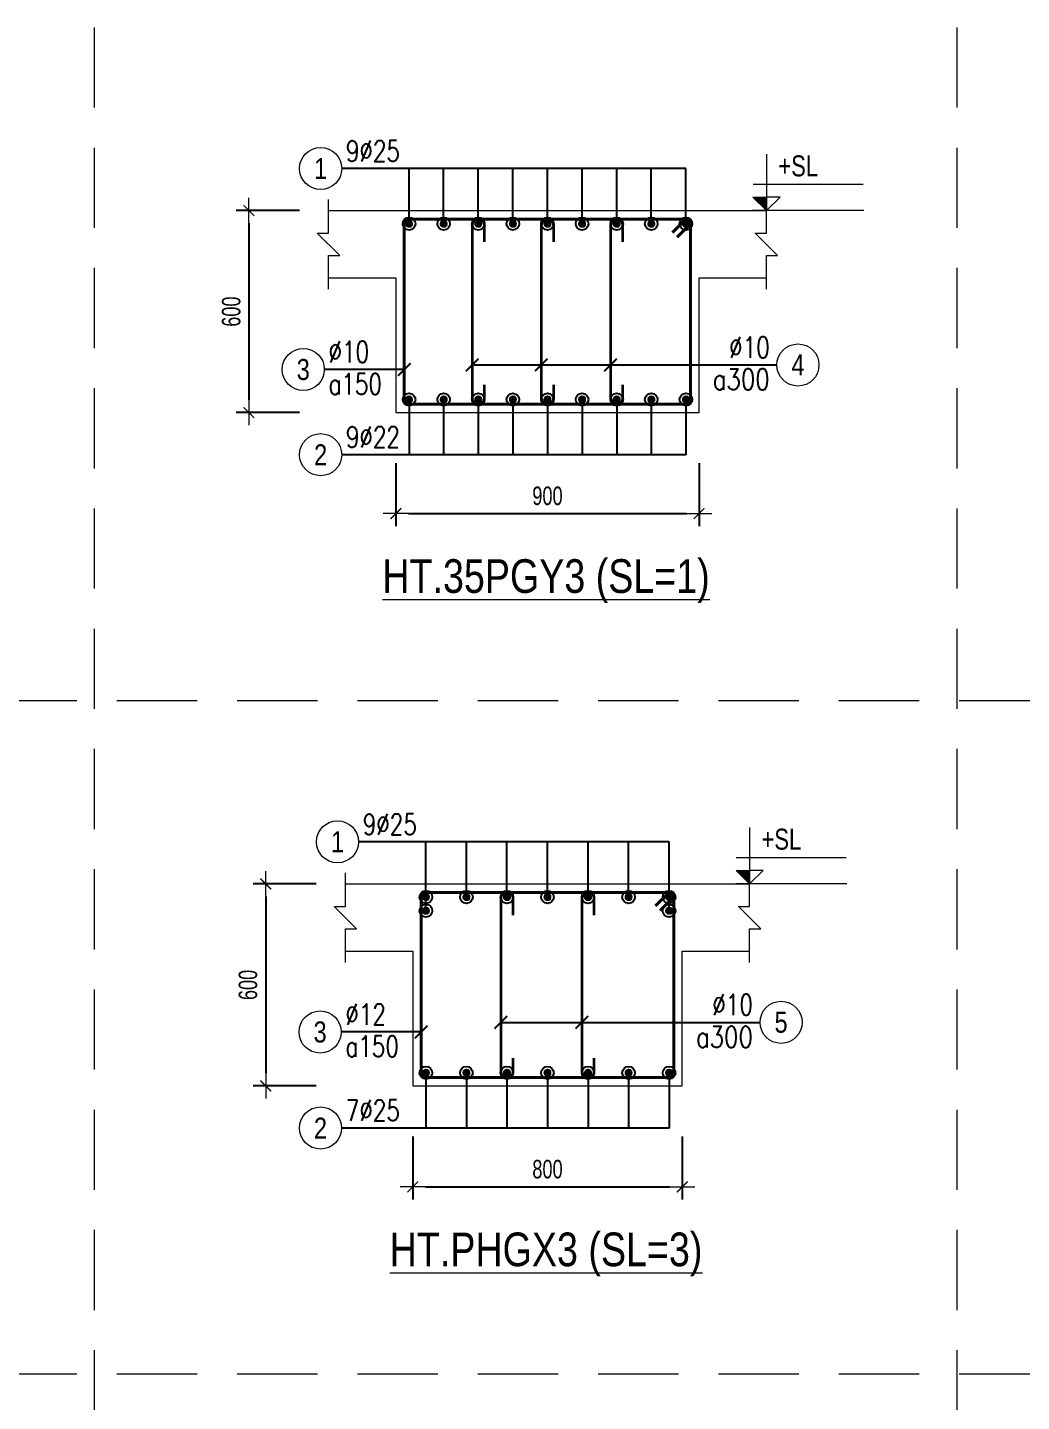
# Model space of a CAD drawing. Header units: millimetres. Extents: x 225489 to 327520, y -235866 to -221866.
# Drawn here: x 314515 to 317466, y -225947 to -221866 of the extents above; entities that cross this region are included whole.
import ezdxf
from ezdxf.enums import TextEntityAlignment as Align

# ---------------------------------------------------------------- set-up
doc = ezdxf.new("R2010")
doc.units = ezdxf.units.MM
doc.header["$PDMODE"] = 3
doc.linetypes.add('HIDDEN2', pattern=[4.762499999999999, 3.175, -1.5875])
doc.layers.get('0').update_dxf_attribs({"lineweight": 20})
doc.layers.get('Defpoints').update_dxf_attribs({"color": 151, "lineweight": 9})
for name, color, linetype, lineweight in [('NDC_S_ANNO', 7, 'Continuous', 20), ('NDC_S_CONTINUOUS', 3, 'Continuous', 20), ('NDC_S_DIM', 1, 'Continuous', 15), ('NDC_S_HIDDEN', 8, 'HIDDEN2', 13), ('NDC_S_REBAR', 4, 'Continuous', 35), ('NDC_S_STIRRUP', 4, 'Continuous', 40), ('NDC_S_TEXT SYMBOL', 7, 'Continuous', 20), ('NDC_S_THIN LINE', 8, 'Continuous', 9), ('NDC_S_VN TEXT', 7, 'Continuous', 20)]:
    doc.layers.add(name, color=color, linetype=linetype, lineweight=lineweight)
doc.styles.add('ARIAL', font='arial.ttf', dxfattribs={"width": 0.8})
doc.styles.add('NDC_ANNO', font='', dxfattribs={"width": 0.8})
doc.styles.add('NDC_DIM', font='', dxfattribs={"width": 0.75})
doc.styles.add('NDC_EN TXT', font='romans.shx', dxfattribs={"width": 0.8})
doc.styles.get('NDC_ANNO').set_extended_font_data('Dotum')
doc.styles.get('NDC_DIM').set_extended_font_data('Dotum')
doc.dimstyles.new('NDC_dim_25', dxfattribs={"dimscale": 25, "dimtxt": 2.2, "dimasz": 1.5, "dimexe": 1.5, "dimexo": 2.5, "dimgap": 1, "dimtad": 1, "dimdec": 0, "dimzin": 0, "dimdsep": 46, "dimtxsty": 'NDC_DIM', "dimblk": 'DIMMARK', "dimcen": 0.09, "dimdle": 1.2, "dimclrd": 1, "dimclre": 1, "dimclrt": 3, "dimadec": 0, "dimazin": 0, "dimtfac": 1, "dimtdec": 0, "dimtix": 1, "dimtofl": 0, "dimtmove": 0, "dimatfit": 3, "dimfxl": 6, "dimfxlon": 1, "dimtolj": 1, "dimtzin": 0, "dimarcsym": 0})

# ---------------------------------------------------------------- blocks, each defined once
blk = doc.blocks.new('kata_block_TD')
at = {"color": 6, "linetype": 'ByBlock', "lineweight": -2, "style": 'ARIAL', "width": 0.8}
blk.add_attdef('SECTDET2', text='', height=5, dxfattribs=at).set_placement((0, 7.970649532882817), align=Align.CENTER)
at = {"color": 0, "linetype": 'ByBlock', "lineweight": -2, "style": 'ARIAL', "width": 0.8}
blk.add_attdef('SECTDET1', text='', height=5, dxfattribs=at).set_placement((0, 1.470649532882817), align=Align.CENTER)
at = {"color": 3, "lineweight": 25, "style": 'ARIAL', "width": 0.8}
blk.add_attdef('SSCALE', text='', height=2.5, dxfattribs=at).set_placement((0, -3.998868953555331), align=Align.CENTER)
blk = doc.blocks.new('kata_block_CT')
at = {"layer": 'NDC_S_ANNO'}
blk.add_hatch(color=3, dxfattribs=at).paths.add_polyline_path([(0, 1.596954857557648), (-1.612010908633238, 1.596954857557648), (0, 0)])
at = {"layer": 'NDC_S_ANNO', "ltscale": 50}
h = blk.add_hatch(dxfattribs=at)
h.set_pattern_fill('ANSI31', color=256, scale=1.406250541793835, style=0)
h.set_pattern_definition([(45.00000000000001, (0, 5.456968210637569e-12), (-3.157122508925224, 3.157122508925225), [])])
h.paths.add_polyline_path([(0, 1.596954857557648), (0, 0), (1.612010908924276, 1.596954857557648)])
for p, q in [((-1.592704896858777, 3.140833880479477), (11.46947077315417, 3.140833880479477)), ((11.56125648126181, 5.456968210637569e-12), (-1.63869572513795, 5.456968210637569e-12))]:
    blk.add_line(p, q, dxfattribs=at)
for points in [[(0, 6.69495074864426), (0, 0)], [(0, 0), (-1.612010908924276, 1.596954857557648), (0, 1.596954857557648)], [(0, 0), (1.612010908924276, 1.596954857557648), (0, 1.596954857557648)]]:
    blk.add_lwpolyline(points, dxfattribs=at)
at = {"layer": 'NDC_S_ANNO', "color": 8, "ltscale": 50}
blk.add_lwpolyline([(0, 0), (-1.612010908633238, 1.596954857557648), (0, 1.596954857557648)], dxfattribs=at)
at = {"layer": 'NDC_S_TEXT SYMBOL', "color": 3, "style": 'NDC_ANNO', "width": 0.8}
blk.add_attdef('CT', (1.409564409346785, 4.068271311703938), '', height=2.5, dxfattribs=at)
blk = doc.blocks.new('DIMMARK')
at = {"layer": 'NDC_S_DIM', "color": 1}
blk.add_line((-1.5, 0), (1, 0), dxfattribs=at)
at = {"layer": 'NDC_S_DIM', "color": 2, "const_width": 0.1}
blk.add_lwpolyline([(-0.4242640687119285, -0.4242640687119285), (0.4242640687119285, 0.4242640687119285)], dxfattribs=at)
blk = doc.blocks.new('*D343')
at = {"layer": 'Defpoints', "color": 0, "transparency": 16777216}
for p in [(315608.5261673916, -223009.863593922), (316508.5261673916, -223009.863593922), (316508.5261673916, -223309.863593922)]:
    blk.add_point(p, dxfattribs=at)
at = {"layer": 'NDC_S_DIM', "color": 1, "lineweight": -2, "transparency": 16777216}
for p, q in [((315608.5261673916, -223159.863593922), (315608.5261673916, -223347.363593922)), ((316508.5261673916, -223159.863593922), (316508.5261673916, -223347.363593922)), ((315646.0261673916, -223309.863593922), (316471.0261673916, -223309.863593922))]:
    blk.add_line(p, q, dxfattribs=at)
at = {"layer": 'NDC_S_DIM', "color": 1, "lineweight": -2, "transparency": 16777216, "xscale": 37.5, "yscale": 37.5, "zscale": 37.5, "rotation": 180}
blk.add_blockref('DIMMARK', (315608.5261673916, -223309.863593922), dxfattribs=at)
at = {"layer": 'NDC_S_DIM', "color": 1, "lineweight": -2, "transparency": 16777216, "xscale": 37.5, "yscale": 37.5, "zscale": 37.5}
blk.add_blockref('DIMMARK', (316508.5261673916, -223309.863593922), dxfattribs=at)
at = {"layer": 'NDC_S_DIM', "color": 3, "transparency": 16777216, "insert": (316058.5261673916, -223257.3262804891), "char_height": 55.00000000000001, "attachment_point": 5, "style": 'NDC_DIM'}
blk.add_mtext('\\A1;900', dxfattribs=at)
blk = doc.blocks.new('kata_block_THEP')
at = {"layer": 'NDC_S_REBAR', "color": 0}
for p, q in [((-0.5, 0), (0.5, 0)), ((-0.3535533905960619, 0.353553390592424), (0.3535533905960619, -0.353553390592424)), ((0.3535533905960619, 0.353553390592424), (-0.3535533905960619, -0.353553390592424)), ((0, 0.5), (0, -0.5))]:
    blk.add_line(p, q, dxfattribs=at)
at = {"layer": 'NDC_S_REBAR', "color": 0, "const_width": 0.08333333333333334}
blk.add_lwpolyline([(-0.5, -1.818989403545856e-12, 1), (0.5000000000145519, -1.818989403545856e-12, 1), (-0.5, -1.818989403545856e-12, 1)], format="xyb", dxfattribs=at)
blk = doc.blocks.new('*U11')
blk.add_circle((-2.5, 0), 2.5)
at = {"layer": 'NDC_S_VN TEXT', "color": 3, "style": 'NDC_EN TXT', "width": 0.75}
blk.add_attdef('DK1', (0.5, 0.8455043070534884), '', height=2.5, dxfattribs=at)
at = {"layer": 'NDC_S_VN TEXT', "color": 7, "style": 'ARIAL', "width": 0.8}
blk.add_attdef('SH2', text='', height=2.5, dxfattribs=at).set_placement((-2.5, 0), align=Align.MIDDLE)
blk = doc.blocks.new('*U12')
blk.add_circle((-2.5, 0), 2.5)
at = {"layer": 'NDC_S_VN TEXT', "color": 3, "style": 'NDC_EN TXT', "width": 0.75}
for tag, p in [('DK1', (0.5, 0.8455043070534884)), ('KC1', (0.5, -2.972544307831413))]:
    blk.add_attdef(tag, p, '', height=2.5, dxfattribs=at)
at = {"layer": 'NDC_S_VN TEXT', "color": 7, "style": 'ARIAL', "width": 0.8}
blk.add_attdef('SH2', text='', height=2.5, dxfattribs=at).set_placement((-2.5, 0), align=Align.MIDDLE)
blk = doc.blocks.new('*U15')
blk.add_circle((2.5, 0), 2.5)
at = {"layer": 'NDC_S_VN TEXT', "color": 3, "style": 'NDC_EN TXT'}
for tag, width, p in [('DK2', 0.75, (-0.85, 0.8455043070534884)), ('KC2', 0.8, (-0.85, -2.972544307831413))]:
    blk.add_attdef(tag, text='', height=2.5, dxfattribs=dict(at, width=width)).set_placement(p, align=Align.RIGHT)
at = {"layer": 'NDC_S_VN TEXT', "color": 7, "style": 'ARIAL', "width": 0.8}
blk.add_attdef('SH3', text='', height=2.5, dxfattribs=at).set_placement((2.5, 0), align=Align.MIDDLE)
blk = doc.blocks.new('*D344')
at = {"layer": 'Defpoints', "color": 0, "transparency": 16777216}
for p in [(315678.1992919361, -222409.8635939221), (315172.1992919373, -223009.8635939221), (315678.1992919361, -223009.8635939221)]:
    blk.add_point(p, dxfattribs=at)
at = {"layer": 'NDC_S_DIM', "color": 1, "lineweight": -2, "transparency": 16777216}
for p, q in [((315322.1992919373, -222409.8635939221), (315134.6992919373, -222409.8635939221)), ((315172.1992919373, -222447.3635939221), (315172.1992919373, -222972.3635939221)), ((315322.1992919373, -223009.8635939221), (315134.6992919373, -223009.8635939221))]:
    blk.add_line(p, q, dxfattribs=at)
at = {"layer": 'NDC_S_DIM', "color": 1, "lineweight": -2, "transparency": 16777216, "xscale": 37.5, "yscale": 37.5, "zscale": 37.5}
for p, rotation in [((315172.1992919373, -222409.8635939221), 90), ((315172.1992919373, -223009.8635939221), 270)]:
    blk.add_blockref('DIMMARK', p, dxfattribs=dict(at, rotation=rotation))
at = {"layer": 'NDC_S_DIM', "color": 3, "transparency": 16777216, "insert": (315119.6619785044, -222709.8635939221), "char_height": 55.00000000000001, "attachment_point": 5, "rotation": 90, "style": 'NDC_DIM'}
blk.add_mtext('\\A1;600', dxfattribs=at)
blk = doc.blocks.new('*D358')
at = {"layer": 'Defpoints', "color": 0, "transparency": 16777216}
for p in [(315658.5261673916, -225009.8635939196), (316458.5261673916, -225009.8635939196), (316458.5261673916, -225309.8635939196)]:
    blk.add_point(p, dxfattribs=at)
at = {"layer": 'NDC_S_DIM', "color": 1, "lineweight": -2, "transparency": 16777216}
for p, q in [((315658.5261673916, -225159.8635939196), (315658.5261673916, -225347.3635939196)), ((316458.5261673916, -225159.8635939196), (316458.5261673916, -225347.3635939196)), ((315696.0261673916, -225309.8635939196), (316421.0261673916, -225309.8635939196))]:
    blk.add_line(p, q, dxfattribs=at)
at = {"layer": 'NDC_S_DIM', "color": 1, "lineweight": -2, "transparency": 16777216, "xscale": 37.5, "yscale": 37.5, "zscale": 37.5, "rotation": 180}
blk.add_blockref('DIMMARK', (315658.5261673916, -225309.8635939196), dxfattribs=at)
at = {"layer": 'NDC_S_DIM', "color": 1, "lineweight": -2, "transparency": 16777216, "xscale": 37.5, "yscale": 37.5, "zscale": 37.5}
blk.add_blockref('DIMMARK', (316458.5261673916, -225309.8635939196), dxfattribs=at)
at = {"layer": 'NDC_S_DIM', "color": 3, "transparency": 16777216, "insert": (316058.5261673916, -225257.3262804868), "char_height": 55.00000000000001, "attachment_point": 5, "style": 'NDC_DIM'}
blk.add_mtext('\\A1;800', dxfattribs=at)
blk = doc.blocks.new('*D359')
at = {"layer": 'Defpoints', "color": 0, "transparency": 16777216}
for p in [(315728.1992919361, -224409.8635939197), (315222.1992919365, -225009.8635939197), (315728.1992919361, -225009.8635939197)]:
    blk.add_point(p, dxfattribs=at)
at = {"layer": 'NDC_S_DIM', "color": 1, "lineweight": -2, "transparency": 16777216}
for p, q in [((315372.1992919365, -224409.8635939197), (315184.6992919365, -224409.8635939197)), ((315222.1992919365, -224447.3635939197), (315222.1992919365, -224972.3635939197)), ((315372.1992919365, -225009.8635939197), (315184.6992919365, -225009.8635939197))]:
    blk.add_line(p, q, dxfattribs=at)
at = {"layer": 'NDC_S_DIM', "color": 1, "lineweight": -2, "transparency": 16777216, "xscale": 37.5, "yscale": 37.5, "zscale": 37.5}
for p, rotation in [((315222.1992919365, -224409.8635939197), 90), ((315222.1992919365, -225009.8635939197), 270)]:
    blk.add_blockref('DIMMARK', p, dxfattribs=dict(at, rotation=rotation))
at = {"layer": 'NDC_S_DIM', "color": 3, "transparency": 16777216, "insert": (315169.6619785036, -224709.8635939198), "char_height": 55.00000000000001, "attachment_point": 5, "rotation": 90, "style": 'NDC_DIM'}
blk.add_mtext('\\A1;600', dxfattribs=at)

msp = doc.modelspace()

# ---------------------------------------------------------------- linework, layer by layer
at = {"layer": 'NDC_S_CONTINUOUS'}
for points in [[(315408.5261673916, -222409.863593922), (315608.5261673916, -222409.863593922), (315608.5261673916, -222409.863593922), (316508.5261673916, -222409.863593922), (316508.5261673916, -222409.863593922), (316708.5261673916, -222409.863593922)], [(315408.5261673916, -222609.863593922), (315608.5261673916, -222609.863593922), (315608.5261673916, -223009.863593922), (316508.5261673916, -223009.863593922), (316508.5261673916, -222609.863593922), (316708.5261673916, -222609.863593922)], [(315458.5261673916, -224409.8635939196), (315658.5261673916, -224409.8635939196), (315658.5261673916, -224409.8635939196), (316458.5261673916, -224409.8635939196), (316458.5261673916, -224409.8635939196), (316658.5261673916, -224409.8635939196)], [(315458.5261673916, -224609.8635939196), (315658.5261673916, -224609.8635939196), (315658.5261673916, -225009.8635939196), (316458.5261673916, -225009.8635939196), (316458.5261673916, -224609.8635939196), (316658.5261673916, -224609.8635939196)]]:
    msp.add_lwpolyline(points, dxfattribs=at)
at = {"layer": 'NDC_S_HIDDEN', "ltscale": 75}
for p, q in [((314712.4073254448, -221865.8761660784), (314712.4073254448, -227865.8761660715)), ((317273.9182628134, -221865.8761660784), (317273.9182628134, -235865.8761660625)), ((327519.9620122876, -223865.8761660761), (309589.3854507076, -223865.8761660763)), ((327519.9620122876, -225865.8761660739), (309589.3854507077, -225865.8761660738))]:
    msp.add_line(p, q, dxfattribs=at)
at = {"layer": 'NDC_S_REBAR'}
for points in [[(315871.5911709249, -222502.2082838553), (315871.5911709249, -222453.2951140454, 0.9999999999999999), (315834.7271709248, -222453.2951140454), (315834.7271709248, -222966.4315939219, 0.9999999999999999), (315871.5911709249, -222966.4315939219), (315871.5911709249, -222927.1747029131, -0.414213562)], [(316077.0911709204, -222502.2082838553), (316077.0911709204, -222453.2951140454, 0.9999999999999999), (316040.2271709203, -222453.2951140454), (316040.2271709203, -222966.4315939219, 0.9999999999999999), (316077.0911709204, -222966.4315939219), (316077.0911709204, -222927.1747029131, -0.414213562)], [(316282.5911709203, -222502.2082838553), (316282.5911709203, -222453.2951140454, 0.9999999999999999), (316245.7271709203, -222453.2951140454), (316245.7271709203, -222966.4315939219, 0.9999999999999999), (316282.5911709203, -222966.4315939219), (316282.5911709203, -222927.1747029131, -0.414213562)], [(315956.7578375808, -224502.2082838529), (315956.7578375808, -224453.2951140431, 0.9999999999999999), (315919.8938375809, -224453.2951140431), (315919.8938375809, -224966.4315939196, 0.9999999999999999), (315956.7578375808, -224966.4315939196), (315956.7578375808, -224927.1747029107, -0.414213562)], [(316197.4245042473, -224502.2082838529), (316197.4245042473, -224453.2951140431, 0.9999999999999999), (316160.5605042473, -224453.2951140431), (316160.5605042473, -224966.4315939196, 0.9999999999999999), (316197.4245042473, -224966.4315939196), (316197.4245042473, -224927.1747029107, -0.414213562)]]:
    msp.add_lwpolyline(points, format="xyb", dxfattribs=at)
at = {"layer": 'NDC_S_STIRRUP'}
for points in [[(316429.5261673916, -222474.863593922), (316469.5261673916, -222434.863593922, -0.414213562), (316483.5261673916, -222448.863593922), (316483.5261673916, -222970.863593922, -0.414213562), (316469.5261673916, -222984.863593922), (315647.5261673916, -222984.863593922, -0.414213562), (315633.5261673916, -222970.863593922), (315633.5261673916, -222448.863593922, -0.414213562), (315647.5261673916, -222434.863593922), (316469.5261673916, -222434.863593922, -0.414213562), (316483.5261673916, -222448.863593922), (316443.5261673916, -222488.863593922)], [(316379.5261673916, -224474.8635939196), (316419.5261673916, -224434.8635939196, -0.414213562), (316433.5261673916, -224448.8635939196), (316433.5261673916, -224970.8635939196, -0.414213562), (316419.5261673916, -224984.8635939196), (315697.5261673916, -224984.8635939196, -0.414213562), (315683.5261673916, -224970.8635939196), (315683.5261673916, -224448.8635939196, -0.414213562), (315697.5261673916, -224434.8635939196), (316419.5261673916, -224434.8635939196, -0.414213562), (316433.5261673916, -224448.8635939196), (316393.5261673916, -224488.8635939196)]]:
    msp.add_lwpolyline(points, format="xyb", dxfattribs=at)
at = {"layer": 'NDC_S_THIN LINE'}
for points in [[(315408.5261673916, -222643.1969272553), (315408.5261673916, -222543.1969272553), (315441.8595007249, -222543.1969272553), (315375.1928340583, -222476.5302605886), (315408.5261673916, -222476.5302605886), (315408.5261673916, -222376.5302605886)], [(316708.5261673916, -222643.1969272553), (316708.5261673916, -222543.1969272553), (316741.8595007249, -222543.1969272553), (316675.1928340583, -222476.5302605886), (316708.5261673916, -222476.5302605886), (316708.5261673916, -222376.5302605886)], [(315458.5261673916, -224643.196927253), (315458.5261673916, -224543.196927253), (315491.859500725, -224543.196927253), (315425.1928340584, -224476.5302605863), (315458.5261673916, -224476.5302605863), (315458.5261673916, -224376.5302605863)], [(316658.5261673916, -224643.196927253), (316658.5261673916, -224543.196927253), (316691.859500725, -224543.196927253), (316625.1928340584, -224476.5302605863), (316658.5261673916, -224476.5302605863), (316658.5261673916, -224376.5302605863)]]:
    msp.add_lwpolyline(points, dxfattribs=at)

# ---------------------------------------------------------------- block references
at = {"layer": 'NDC_S_REBAR', "xscale": 22, "yscale": 22, "zscale": 22}
for p in [(315647.5261673916, -222448.863593922), (315750.2761673994, -222448.8635939142), (315853.0261673983, -222448.8635939153), (315955.7761673972, -222448.8635939164), (316058.526167396, -222448.8635939175), (316161.2761673949, -222448.8635939186), (316264.0261673938, -222448.8635939198), (316366.7761673927, -222448.8635939209), (316469.5261673916, -222448.863593922), (315647.5261673916, -222970.863593922), (315750.2761673994, -222970.8635939142), (315853.0261673983, -222970.8635939153), (315955.7761673972, -222970.8635939164), (316058.526167396, -222970.8635939175), (316161.2761673949, -222970.8635939186), (316264.0261673938, -222970.8635939198), (316366.7761673927, -222970.8635939209), (316469.5261673916, -222970.863593922), (315697.5261673916, -224448.8635939196), (315817.8595007249, -224448.8635939196), (315938.1928340583, -224448.8635939196), (316058.5261673915, -224448.8635939196), (316178.8595007249, -224448.8635939196), (316299.1928340581, -224448.8635939196), (316419.5261673916, -224448.8635939196), (315697.5261673916, -224489.4871654652), (316419.5261673916, -224489.4871654652), (315697.5261673916, -224970.8635939196), (315817.8595007249, -224970.8635939196), (315938.1928340583, -224970.8635939196), (316058.5261673915, -224970.8635939196), (316178.8595007249, -224970.8635939196), (316299.1928340581, -224970.8635939196), (316419.5261673916, -224970.8635939196)]:
    msp.add_blockref('kata_block_THEP', p, dxfattribs=at)
at = {"layer": 'NDC_S_THIN LINE', "xscale": 25, "yscale": 25, "zscale": 25}
for name, p, values in [('*U11', (315447.5261673916, -222284.863593922), {'SH2': '1', 'DK1': '9%%c25'}), ('*U12', (315396.0261673916, -222881.6805580529), {'SH2': '3', 'DK1': '%%c10', 'KC1': 'a150'}), ('*U15', (316739.5823662559, -222868.3307221013), {'SH3': '4', 'DK2': '%%c10', 'KC2': 'a300'}), ('*U11', (315447.5261673916, -223134.863593922), {'SH2': '2', 'DK1': '9%%c22'}), ('*U11', (315497.5261673916, -224284.8635939196), {'SH2': '1', 'DK1': '9%%c25'}), ('*U15', (316689.5823662559, -224821.0211660246), {'SH3': '5', 'DK2': '%%c10', 'KC2': 'a300'}), ('*U12', (315446.0261673916, -224849.5552955312), {'SH2': '3', 'DK1': '%%c12', 'KC1': 'a150'}), ('*U11', (315447.2171990148, -225134.8635939196), {'SH2': '2', 'DK1': '7%%c25'})]:
    msp.add_blockref(name, p, dxfattribs=at).add_auto_attribs(values)
at = {"layer": 'NDC_S_VN TEXT', "xscale": 25, "yscale": 25, "zscale": 25}
for p in [(316708.5261673916, -222409.863593922), (316658.5261673916, -224409.8635939196)]:
    msp.add_blockref('kata_block_CT', p, dxfattribs=at).add_auto_attribs({'CT': '+SL'})
at = {"layer": 'NDC_S_VN TEXT'}
ref = msp.add_blockref('kata_block_TD', (316054.2582633526, -223574.769240859), dxfattribs=dict(at, xscale=20, yscale=20, zscale=20))
ref.add_attrib('SECTDET1', '%%UHT.35PGY3 (SL=1)', dxfattribs={"layer": '0', "color": 0, "linetype": 'ByBlock', "lineweight": -2, "height": 100, "style": 'ARIAL', "width": 0.8}).set_placement((316054.2582633526, -223545.3562502013), align=Align.CENTER)
ref = msp.add_blockref('kata_block_TD', (316054.2582633526, -225574.7692408566), dxfattribs=dict(at, xscale=20, yscale=20, zscale=20))
ref.add_attrib('SECTDET1', '%%uHT.PHGX3 (SL=3)', dxfattribs={"layer": '0', "color": 0, "linetype": 'ByBlock', "lineweight": -2, "height": 100, "style": 'ARIAL', "width": 0.8}).set_placement((316054.2582633526, -225545.3562501989), align=Align.CENTER)

# ---------------------------------------------------------------- dimensions: what is measured, and where the dimension line sits
at = {"layer": 'NDC_S_DIM'}
for base, p1, p2, picture, middle in [((315172.1992919373, -223009.8635939221), (315678.1992919359, -222409.863593922), (315678.1992919359, -223009.863593922), '*D344', (315119.6619785044, -222709.8635939221)), ((315222.1992919365, -225009.8635939197), (315728.1992919359, -224409.8635939196), (315728.1992919359, -225009.8635939196), '*D359', (315169.6619785036, -224709.8635939198))]:
    dim = msp.add_linear_dim(base=base, p1=p1, p2=p2, angle=270, dimstyle='NDC_dim_25', dxfattribs=at)
    dim.commit()
    dim.dimension.update_dxf_attribs({"geometry": picture, "text_midpoint": middle})
for base, p1, p2, picture, middle in [((316508.5261673916, -223309.863593922), (315608.5261673916, -223009.863593922), (316508.5261673916, -223009.863593922), '*D343', (316058.5261673916, -223257.3262804891)), ((316458.5261673916, -225309.8635939196), (315658.5261673916, -225009.8635939196), (316458.5261673916, -225009.8635939196), '*D358', (316058.5261673916, -225257.3262804868))]:
    dim = msp.add_linear_dim(base=base, p1=p1, p2=p2, dimstyle='NDC_dim_25', dxfattribs=at)
    dim.commit()
    dim.dimension.update_dxf_attribs({"geometry": picture, "text_midpoint": middle})

# ---------------------------------------------------------------- leaders
at = {"layer": 'NDC_S_THIN LINE'}
for points, override in [([(315647.5261673916, -222448.863593922), (315647.5261673916, -222284.863593922), (315447.5261673916, -222284.863593922)], {"dimldrblk": 'DotBlank'}), ([(316469.5261673916, -222448.863593922), (316469.5261673916, -222284.863593922), (315447.5261673916, -222284.863593922)], {"dimldrblk": 'DotBlank'}), ([(315750.2761673994, -222448.8635939142), (315750.2761673994, -222284.8635939142), (315550.2761673994, -222284.8635939142)], {"dimldrblk": 'DotBlank'}), ([(315853.0261673916, -222448.863593922), (315853.0261673916, -222284.863593922), (315653.0261673916, -222284.863593922)], {"dimldrblk": 'DotBlank'}), ([(315955.7761674027, -222448.863593922), (315955.7761674027, -222284.863593922), (315755.7761674027, -222284.863593922)], {"dimldrblk": 'DotBlank'}), ([(316058.526167396, -222448.863593922), (316058.526167396, -222284.863593922), (315858.526167396, -222284.863593922)], {"dimldrblk": 'DotBlank'}), ([(316161.2761673983, -222448.863593922), (316161.2761673983, -222284.863593922), (315961.2761673983, -222284.863593922)], {"dimldrblk": 'DotBlank'}), ([(316264.0261673916, -222448.863593922), (316264.0261673916, -222284.863593922), (316064.0261673916, -222284.863593922)], {"dimldrblk": 'DotBlank'}), ([(316366.7761673927, -222448.8635939209), (316366.7761673927, -222284.8635939209), (316166.7761673927, -222284.8635939209)], {"dimldrblk": 'DotBlank'}), ([(315633.5261673916, -222881.6805580529), (315396.0261673916, -222881.6805580529)], {"dimldrblk": 'ArchTick'}), ([(315834.7048409198, -222868.3307221013), (316739.5823662559, -222868.3307221013)], {"dimldrblk": 'ArchTick'}), ([(316040.2048409152, -222868.3307221013), (316739.5823662559, -222868.3307221013)], {"dimldrblk": 'ArchTick'}), ([(316245.7048409151, -222868.3307221013), (316739.5823662559, -222868.3307221013)], {"dimldrblk": 'ArchTick'}), ([(315647.5261673916, -222970.863593922), (315647.5261673916, -223134.863593922), (315447.5261673916, -223134.863593922)], {"dimldrblk": 'DotBlank'}), ([(316469.5261673916, -222970.863593922), (316469.5261673916, -223134.863593922), (315447.5261673916, -223134.863593922)], {"dimldrblk": 'DotBlank'}), ([(315750.2761673994, -222970.8635939142), (315750.2761673994, -223134.8635939142), (315550.2761673994, -223134.8635939142)], {"dimldrblk": 'DotBlank'}), ([(315853.0261673916, -222970.863593922), (315853.0261673916, -223134.863593922), (315653.0261673916, -223134.863593922)], {"dimldrblk": 'DotBlank'}), ([(315955.7761674027, -222970.863593922), (315955.7761674027, -223134.863593922), (315755.7761674027, -223134.863593922)], {"dimldrblk": 'DotBlank'}), ([(316058.526167396, -222970.863593922), (316058.526167396, -223134.863593922), (315858.526167396, -223134.863593922)], {"dimldrblk": 'DotBlank'}), ([(316161.2761673983, -222970.863593922), (316161.2761673983, -223134.863593922), (315961.2761673983, -223134.863593922)], {"dimldrblk": 'DotBlank'}), ([(316264.0261673916, -222970.863593922), (316264.0261673916, -223134.863593922), (316064.0261673916, -223134.863593922)], {"dimldrblk": 'DotBlank'}), ([(316366.7761673927, -222970.8635939209), (316366.7761673927, -223134.8635939209), (316166.7761673927, -223134.8635939209)], {"dimldrblk": 'DotBlank'}), ([(315697.5261673916, -224448.8635939196), (315697.5261673916, -224284.8635939196), (315497.5261673916, -224284.8635939196)], {"dimldrblk": 'DotBlank'}), ([(316419.5261673916, -224448.8635939196), (316419.5261673916, -224284.8635939196), (315497.5261673916, -224284.8635939196)], {"dimldrblk": 'DotBlank'}), ([(315697.5261673916, -224489.4871654652), (315697.5261673916, -224284.8635939196), (315497.5261673916, -224284.8635939196)], {"dimldrblk": 'DotBlank'}), ([(316419.5261673916, -224489.4871654652), (316419.5261673916, -224284.8635939196), (315497.5261673916, -224284.8635939196)], {"dimldrblk": 'DotBlank'}), ([(315817.8595007249, -224448.8635939196), (315817.8595007249, -224284.8635939196), (315617.859500725, -224284.8635939196)], {"dimldrblk": 'DotBlank'}), ([(315938.1928340584, -224448.8635939196), (315938.1928340584, -224284.8635939196), (315738.1928340584, -224284.8635939196)], {"dimldrblk": 'DotBlank'}), ([(316058.5261673915, -224448.8635939196), (316058.5261673915, -224284.8635939196), (315858.5261673915, -224284.8635939196)], {"dimldrblk": 'DotBlank'}), ([(316178.8595007249, -224448.8635939196), (316178.8595007249, -224284.8635939196), (315978.8595007249, -224284.8635939196)], {"dimldrblk": 'DotBlank'}), ([(316299.1928340581, -224448.8635939196), (316299.1928340581, -224284.8635939196), (316099.1928340581, -224284.8635939196)], {"dimldrblk": 'DotBlank'}), ([(315919.8938375809, -224821.0211660246), (316689.5823662559, -224821.0211660246)], {"dimldrblk": 'ArchTick'}), ([(316160.5605042473, -224821.0211660246), (316689.5823662559, -224821.0211660246)], {"dimldrblk": 'ArchTick'}), ([(315683.5261673916, -224849.5552955312), (315446.0261673916, -224849.5552955312)], {"dimldrblk": 'ArchTick'}), ([(315697.5261673916, -224970.8635939196), (315697.5261673916, -225134.8635939196), (315447.2171990148, -225134.8635939196)], {"dimldrblk": 'DotBlank'}), ([(316419.5261673916, -224970.8635939196), (316419.5261673916, -225134.8635939196), (315447.2171990148, -225134.8635939196)], {"dimldrblk": 'DotBlank'}), ([(315817.8595007249, -224970.8635939196), (315817.8595007249, -225134.8635939196), (315567.5505323482, -225134.8635939196)], {"dimldrblk": 'DotBlank'}), ([(315938.1928340584, -224970.8635939196), (315938.1928340584, -225134.8635939196), (315687.8838656815, -225134.8635939196)], {"dimldrblk": 'DotBlank'}), ([(316058.5261673915, -224970.8635939196), (316058.5261673915, -225134.8635939196), (315808.2171990147, -225134.8635939196)], {"dimldrblk": 'DotBlank'}), ([(316178.8595007249, -224970.8635939196), (316178.8595007249, -225134.8635939196), (315928.550532348, -225134.8635939196)], {"dimldrblk": 'DotBlank'}), ([(316299.1928340581, -224970.8635939196), (316299.1928340581, -225134.8635939196), (316048.8838656813, -225134.8635939196)], {"dimldrblk": 'DotBlank'})]:
    msp.add_leader(points, dimstyle='NDC_dim_25', override=override, dxfattribs=at)

doc.saveas('drawing.dxf')
